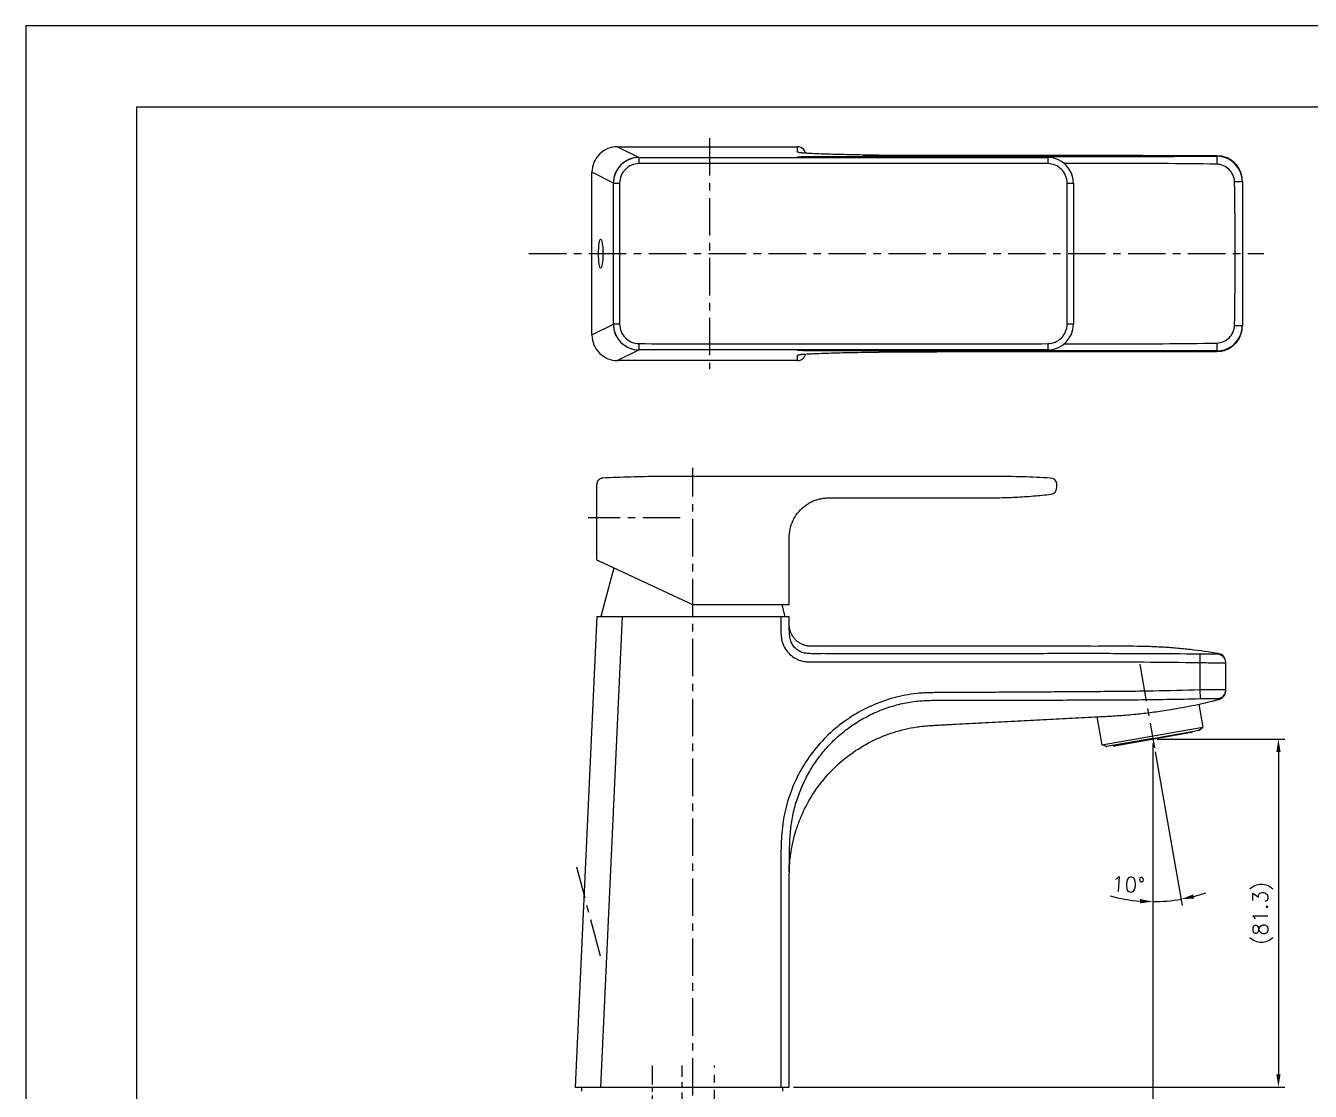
# Model space of a CAD drawing. Extents: x 47470 to 48064, y 16089 to 16509.
# Drawn here: x 47470.4 to 47770.6, y 16260 to 16509.1 of the extents above; entities that cross this region are included whole.
import ezdxf

# ---------------------------------------------------------------- set-up
doc = ezdxf.new("R2010")
doc.units = 0
doc.header["$LTSCALE"] = 7
doc.header["$MEASUREMENT"] = 0
doc.linetypes.add('CENTER', pattern=[2, 1.25, -0.25, 0.25, -0.25])
doc.layers.get('0').update_dxf_attribs({"color": 2, "linetype": 'CONTINUOUS'})
doc.layers.get('DEFPOINTS').update_dxf_attribs({"linetype": 'CONTINUOUS'})
for name, color, linetype in [('08_ALL_FEATURES', 7, 'CONTINUOUS'), ('CENTER', 1, 'CENTER'), ('CL', 1, 'CENTER'), ('D', 2, 'CONTINUOUS'), ('DWG', 7, 'CONTINUOUS'), ('TXT', 4, 'CONTINUOUS')]:
    doc.layers.add(name, color=color, linetype=linetype)
doc.styles.add('GHS', font='romans', dxfattribs={"bigfont": 'ghs'})
doc.dimstyles.new('DIM_WS01', dxfattribs={"dimtxt": 3.5, "dimasz": 3, "dimexe": 1, "dimexo": 1, "dimgap": 1, "dimtad": 1, "dimdec": 4, "dimzin": 9, "dimdsep": 46, "dimtxsty": 'GHS', "dimcen": -2, "dimclrd": 256, "dimclre": 256, "dimclrt": 256, "dimadec": 4, "dimazin": 2, "dimtfac": 1, "dimtdec": 4, "dimtix": 1, "dimtmove": 0, "dimatfit": 1, "dimfxl": 1, "dimtolj": 1, "dimtzin": 0, "dimlwd": -1, "dimlwe": -1, "dimarcsym": 0})

# ---------------------------------------------------------------- blocks, each defined once
blk = doc.blocks.new('*D1')
at = {"layer": 'D', "transparency": 16777216}
for p, q in [((47733.83, 16341.32), (47733.83, 16220.3)), ((47623.85, 16233.05), (47623.85, 16220.3)), ((47730.83, 16221.8), (47626.85, 16221.8))]:
    blk.add_line(p, q, dxfattribs=at)
for points in [[(47626.85, 16222.3), (47626.85, 16221.3), (47623.85, 16221.8)], [(47730.83, 16222.3), (47730.83, 16221.3), (47733.83, 16221.8)]]:
    blk.add_solid(points, dxfattribs=at)
at = {"layer": 'DEFPOINTS', "color": 0, "transparency": 16777216}
for p in [(47733.83, 16342.32), (47623.85, 16234.05), (47623.85, 16221.8)]:
    blk.add_point(p, dxfattribs=at)
at = {"layer": 'D', "transparency": 16777216, "insert": (47678.84, 16225.47), "char_height": 3.5, "attachment_point": 5, "style": 'GHS'}
blk.add_mtext('\\A1;(110)', dxfattribs=at)
blk = doc.blocks.new('*D0')
at = {"layer": 'D', "transparency": 16777216}
for p, q in [((47734.83, 16342.32), (47764.67, 16342.32)), ((47763.17, 16339.32), (47763.17, 16264.05)), ((47649.85, 16261.05), (47764.67, 16261.05))]:
    blk.add_line(p, q, dxfattribs=at)
for points in [[(47762.67, 16339.32), (47763.67, 16339.32), (47763.17, 16342.32)], [(47762.67, 16264.05), (47763.67, 16264.05), (47763.17, 16261.05)]]:
    blk.add_solid(points, dxfattribs=at)
at = {"layer": 'DEFPOINTS', "color": 0, "transparency": 16777216}
for p in [(47733.83, 16342.32), (47648.85, 16261.05), (47763.17, 16261.05)]:
    blk.add_point(p, dxfattribs=at)
at = {"layer": 'D', "transparency": 16777216, "insert": (47759.5, 16301.68), "char_height": 3.5, "attachment_point": 5, "rotation": 90, "style": 'GHS'}
blk.add_mtext('\\A1;(81.3)', dxfattribs=at)

msp = doc.modelspace()

# ---------------------------------------------------------------- linework, layer by layer
at = {"color": 7, "linetype": 'Continuous'}
for p, q in [((47603.8474, 16384.24298), (47603.8474, 16401.8542)), ((47711.3474, 16401.08067), (47711.3474, 16401.86575)), ((47648.8474, 16373.74964), (47648.8474, 16389.66402)), ((47603.8474, 16384.24298), (47604.2428, 16384.0586)), ((47603.84743, 16371.04964), (47598.84743, 16261.04964)), ((47603.84743, 16371.04964), (47648.84743, 16371.04964)), ((47750.84743, 16353.59399), (47750.84743, 16360.37119)), ((47648.84731, 16308.98996), (47648.84981, 16310.06753)), ((47623.8474, 16261.04964), (47648.84743, 16261.04964))]:
    msp.add_line(p, q, dxfattribs=at)
at = {"color": 2, "linetype": 'Continuous'}
msp.add_line((47648.78214, 16261.04964), (47648.84743, 16261.11493), dxfattribs=at)
at = {"linetype": 'Continuous'}
msp.add_lwpolyline([(47470.40741, 16089.09586), (48064.40741, 16089.09586), (48064.40741, 16509.09586), (47470.40741, 16509.09586)], close=True, dxfattribs=at)
at = {"color": 7, "linetype": 'Continuous'}
for centre, radius, start, end in [((47605.36085, 16401.83552), 1.5226, 118.1934901, 132.6934557), ((47605.34152, 16401.87056), 1.48259, 104.470594, 118.1749499), ((47605.34952, 16401.84234), 1.51191, 103.8143726, 104.496798), ((47605.34809, 16401.85173), 1.50245, 92.8595113, 103.8469924), ((47709.84724, 16401.8657), 1.50004, 5.9297934, 86.7242793), ((47605.34604, 16401.85351), 1.49863, 173.9998868, 179.9736604), ((47605.36294, 16401.85188), 1.51561, 169.1579767, 174.0055695), ((47605.35337, 16401.85383), 1.50586, 165.0529358, 169.1608161), ((47605.32853, 16401.86054), 1.48012, 160.2936126, 165.0558653), ((47605.34701, 16401.85179), 1.50047, 151.5169528, 160.2169771), ((47605.3773, 16401.83587), 1.53469, 148.2020428, 151.5339599), ((47605.32271, 16401.87693), 1.46645, 132.7304944, 135.4771374), ((47709.8479, 16401.08044), 1.49949, 276.5394257, 0.0090102), ((47709.85692, 16401.86549), 1.49048, 0.0099589, 5.9762166), ((47748.84785, 16360.37136), 1.99957, 359.9952135, 80.3654863), ((47748.84846, 16353.59363), 1.99895, 284.3364076, 0.0105428), ((47716.62005, 16479.85986), 132.31405, 282.4082757, 284.3179895)]:
    msp.add_arc(centre, radius, start, end, dxfattribs=at)
for points, knots in [([(47709.93292, 16403.36337), (47707.75579, 16403.48766), (47704.48754, 16403.63429), (47700.12717, 16403.72792), (47696.85632, 16403.75724), (47693.58529, 16403.76356), (47689.22381, 16403.76313), (47683.77197, 16403.75491), (47677.22975, 16403.75335), (47670.68754, 16403.75147), (47664.14533, 16403.7498), (47657.60314, 16403.74963), (47651.06098, 16403.74954), (47644.51884, 16403.75199), (47637.97671, 16403.75323), (47632.52493, 16403.75249), (47628.16352, 16403.76235), (47623.8021, 16403.77082), (47618.35032, 16403.75563), (47611.80909, 16403.63591), (47607.45105, 16403.46031), (47605.27316, 16403.35241)], [0, 0, 0, 0, 0.06249944, 0.0937474, 0.124995905, 0.156246267, 0.18749697, 0.249998183, 0.312499405, 0.375000574, 0.437501762, 0.500002834, 0.56250339, 0.625003815, 0.687504301, 0.750004717, 0.781254891, 0.81250505, 0.875005729, 0.937503909, 1, 1, 1, 1]), ([(47648.83956, 16389.36852), (47648.85107, 16390.06271), (47648.96805, 16391.45582), (47649.64169, 16393.44454), (47650.73168, 16395.23288), (47651.95427, 16396.4826), (47653.07801, 16397.29823), (47653.98634, 16397.81115), (47654.94526, 16398.22094), (47655.94349, 16398.52226), (47656.97149, 16398.69409), (47658.01034, 16398.75932), (47659.05092, 16398.75991), (47660.0914, 16398.74487), (47661.13219, 16398.74862), (47662.173, 16398.75088), (47663.21382, 16398.74954), (47664.60156, 16398.74941), (47666.33625, 16398.74978), (47668.41787, 16398.7496), (47670.4995, 16398.74965), (47673.27499, 16398.74964), (47676.74436, 16398.74964), (47680.90761, 16398.74966), (47685.07085, 16398.74957), (47688.54023, 16398.74987), (47691.31572, 16398.74929), (47693.39729, 16398.75068), (47695.47829, 16398.74646), (47697.55915, 16398.76288), (47699.63951, 16398.81701), (47702.41317, 16398.93204), (47705.87633, 16399.16047), (47708.63965, 16399.43219), (47710.01841, 16399.59028)], [0, 0, 0, 0, 0.031275037, 0.062483412, 0.093688798, 0.124881895, 0.140501228, 0.156129591, 0.171766787, 0.187387923, 0.202983609, 0.218602781, 0.234224015, 0.249849184, 0.265477533, 0.281106378, 0.296734453, 0.312362606, 0.343619136, 0.374875595, 0.406132066, 0.437388536, 0.499901476, 0.562414417, 0.624927356, 0.687440267, 0.718696877, 0.749952996, 0.781207652, 0.812438365, 0.843687297, 0.87494705, 0.937484697, 1, 1, 1, 1]), ([(47749.18039, 16362.34345), (47746.99516, 16362.7129), (47743.70042, 16363.17762), (47739.28769, 16363.61852), (47735.96899, 16363.85882), (47732.64551, 16364.00637), (47729.3201, 16364.06028), (47725.99449, 16364.05932), (47722.66813, 16364.04504), (47719.3417, 16364.04468), (47714.91018, 16364.04991), (47709.36182, 16364.05135), (47702.71247, 16364.04876), (47696.10961, 16364.04988), (47689.56507, 16364.04958), (47683.06234, 16364.04966), (47677.64328, 16364.04964), (47673.30803, 16364.04964), (47670.0566, 16364.04964), (47667.34707, 16364.04964), (47665.17944, 16364.04964), (47663.55373, 16364.04964), (47661.92801, 16364.04964), (47660.30229, 16364.04964), (47658.94753, 16364.04963), (47657.86372, 16364.04962), (47657.05085, 16364.0498), (47656.238, 16364.0493), (47655.42515, 16364.04967), (47654.74775, 16364.0514), (47654.20601, 16364.04764), (47653.80015, 16364.05161), (47653.395, 16364.07641), (47652.85894, 16364.15606), (47652.20413, 16364.3408), (47651.46225, 16364.68023), (47650.78344, 16365.13286), (47650.18531, 16365.68722), (47649.68228, 16366.32901), (47649.28678, 16367.04238), (47649.0094, 16367.80957), (47648.8815, 16368.47769), (47648.84497, 16369.01824), (47648.84135, 16369.42425), (47648.84755, 16369.83037), (47648.85019, 16370.37226), (47648.84743, 16370.77869), (47648.84743, 16371.04964)], [0, 0, 0, 0, 0.063187402, 0.094804703, 0.126428183, 0.158042002, 0.189640707, 0.221242867, 0.252858037, 0.284479651, 0.316082975, 0.379205545, 0.442669575, 0.505663116, 0.567460418, 0.629261742, 0.691063064, 0.721963725, 0.752864386, 0.783765047, 0.799215378, 0.814665708, 0.830116038, 0.845566369, 0.861016707, 0.868741858, 0.876467003, 0.884192314, 0.891917177, 0.899642297, 0.903505516, 0.907363164, 0.911213004, 0.915068061, 0.92279647, 0.930520171, 0.938238478, 0.945957947, 0.953674232, 0.96139053, 0.969114826, 0.976839493, 0.980694118, 0.984550397, 0.988412161, 0.992274886, 1, 1, 1, 1]), ([(47720.21072, 16347.54472), (47720.21805, 16347.54509), (47721.50445, 16347.61088), (47724.06902, 16347.74597), (47727.90193, 16348.00929), (47731.72712, 16348.38401), (47735.54084, 16348.88071), (47739.99031, 16349.59465), (47743.15485, 16350.2191), (47745.05123, 16350.63647)], [0.7749023739, 0.7749023739, 0.7749023739, 0.7749023739, 0.7750863295, 0.8072023225, 0.8393006008, 0.8714184015, 0.9035663449, 0.9357247942, 0.9844106538, 0.9844106538, 0.9844106538, 0.9844106538]), ([(47648.84743, 16309.18107), (47648.84863, 16310.17789), (47648.85263, 16311.67791), (47648.97015, 16313.68154), (47649.13689, 16315.18453), (47649.36702, 16316.66212), (47649.74005, 16318.5501), (47650.33993, 16320.83544), (47651.26975, 16323.49239), (47652.79042, 16326.92388), (47655.2016, 16330.9674), (47658.8328, 16335.29054), (47663.10896, 16338.97696), (47667.12228, 16341.44054), (47670.5349, 16343.00531), (47673.18211, 16343.97016), (47675.8961, 16344.71857), (47678.20112, 16345.15924), (47680.06205, 16345.39923), (47681.46398, 16345.52203), (47682.86684, 16345.59415), (47684.27281, 16345.66316), (47685.69396, 16345.74087), (47687.64162, 16345.84403), (47691.14985, 16346.02866), (47696.1832, 16346.28932), (47702.21499, 16346.60359), (47708.21384, 16346.92025), (47713.20597, 16347.18652), (47717.20772, 16347.39426), (47719.20998, 16347.49387), (47720.21072, 16347.54472)], [0, 0, 0, 0, 0.032233162, 0.048484355, 0.064875511, 0.081111957, 0.096826128, 0.127090629, 0.157425488, 0.187751101, 0.248350109, 0.308947175, 0.369542357, 0.43014211, 0.460509556, 0.490832891, 0.521147433, 0.551450987, 0.566628647, 0.581807156, 0.59694368, 0.612048464, 0.627326224, 0.642966359, 0.67511636, 0.740925421, 0.805943362, 0.870425085, 0.935174609, 0.967598375, 1, 1, 1, 1]), ([(47648.84743, 16261.04964), (47648.84743, 16269.03962), (47648.84809, 16281.0246), (47648.84654, 16295.00688), (47648.84889, 16302.99701), (47648.84516, 16306.99214), (47648.84721, 16308.98996)], [0, 0, 0, 0, 0.499995041, 0.749993906, 0.874980396, 1, 1, 1, 1])]:
    msp.add_open_spline(points, degree=3, knots=knots, dxfattribs=at)
msp.add_open_spline([(47604.27718, 16402.90519), (47604.19979, 16402.82649), (47604.13111, 16402.73835), (47604.07295, 16402.64454)], degree=3, dxfattribs=at)
at = {"layer": '08_ALL_FEATURES', "color": 7, "linetype": 'Continuous'}
for p, q in [((47748.74467, 16478.71127), (47738.90488, 16478.7171)), ((47748.74467, 16478.71128), (47748.74318, 16478.71076)), ((47748.74319, 16478.71076), (47748.74326, 16478.56576)), ((47754.74322, 16472.71003), (47754.64749, 16473.77684)), ((47754.74322, 16472.71003), (47754.74322, 16438.93046)), ((47683.36144, 16432.91131), (47748.74467, 16432.92922)), ((47748.74318, 16432.92973), (47748.74467, 16432.92921)), ((47748.74326, 16433.07473), (47748.74319, 16432.92973)), ((47626.34743, 16373.75104), (47604.2428, 16384.0586)), ((47648.8474, 16373.74964), (47626.34743, 16373.74964)), ((47604.84742, 16261.04964), (47609.84742, 16371.04964)), ((47749.18085, 16362.343), (47748.99794, 16362.19565)), ((47744.8474, 16353.8669), (47744.84747, 16360.24685)), ((47744.91358, 16351.83535), (47744.84739, 16353.8669)), ((47749.07088, 16351.84496), (47749.34214, 16351.65661))]:
    msp.add_line(p, q, dxfattribs=at)
for points in [[(47754.64749, 16473.77684), (47754.22477, 16475.1501), (47753.48031, 16476.39238), (47752.45686, 16477.42295), (47751.21822, 16478.17643), (47749.84477, 16478.60877), (47748.74469, 16478.71128)], [(47748.74469, 16432.92921), (47749.84477, 16433.03172), (47751.21822, 16433.46406), (47752.45686, 16434.21754), (47753.48031, 16435.24811), (47754.22477, 16436.49038)], [(47754.22477, 16436.49038), (47754.64749, 16437.86365), (47754.74322, 16438.92715)], [(47749.18073, 16362.34339), (47749.16053, 16362.32852), (47748.99794, 16362.19567)], [(47749.07089, 16351.84489), (47749.3122, 16351.67361), (47749.34191, 16351.65577)]]:
    msp.add_lwpolyline(points, dxfattribs=at)
for centre, radius, start, end in [((47650.74355, 16476.32851), 1.99175, 83.6201587, 90.0093549), ((47748.74337, 16472.56598), 5.9999, 20.3606135, 90.0009882), ((47748.74582, 16472.71051), 5.99739, 359.9954129, 89.9782899), ((46982.55908, 16455.82022), 770.51754, 358.75160796, 1.24839528), ((47748.72613, 16472.56314), 6.01708, 0.0202986, 20.3289427), ((47748.74091, 16438.9326), 6.0029, 270.0217126, 340.927789), ((47748.74337, 16439.07451), 5.9999, 269.9990039, 339.6393939), ((47748.73654, 16439.07549), 6.00668, 339.6532786, 359.9973387), ((47748.72971, 16438.93269), 6.01351, 340.9618412, 359.9471317), ((47748.85278, 16360.20083), 1.99466, 1.3475286, 85.6842861), ((47748.84764, 16353.83212), 1.99969, 276.4099183, 358.7924481)]:
    msp.add_arc(centre, radius, start, end, dxfattribs=at)
for points, knots in [([(47748.74328, 16478.56576), (47748.74535, 16478.56255), (47748.74594, 16478.54913), (47748.74946, 16478.52294), (47748.75153, 16478.47953), (47748.75461, 16478.41973), (47748.7574, 16478.34254), (47748.7617, 16478.20695), (47748.76669, 16478.00066), (47748.77201, 16477.71733), (47748.77675, 16477.39837), (47748.78066, 16477.06225), (47748.78271, 16476.8346), (47748.78359, 16476.721)], [0, 0, 0, 0, 0.006208906, 0.020663045, 0.043870935, 0.076296358, 0.118232971, 0.169320777, 0.296853458, 0.45361078, 0.629954548, 0.815345907, 1, 1, 1, 1]), ([(47752.89374, 16472.6074), (47752.88253, 16473.13395), (47752.64327, 16474.19992), (47751.72104, 16475.54487), (47750.37578, 16476.46797), (47749.31033, 16476.70675), (47748.78361, 16476.721)], [0, 0, 0, 0, 0.248216887, 0.499949966, 0.75166685, 1, 1, 1, 1]), ([(47754.65492, 16472.57768), (47754.56742, 16472.58369), (47754.33869, 16472.59133), (47753.75167, 16472.60387), (47753.25214, 16472.6068), (47752.89373, 16472.60738)], [0, 0, 0, 0, 0.149365496, 0.389626443, 1, 1, 1, 1]), ([(47754.74322, 16472.56528), (47754.74325, 16472.56729), (47754.73294, 16472.56929), (47754.71935, 16472.57223), (47754.6899, 16472.57502), (47754.6681, 16472.57678), (47754.65492, 16472.57768)], [0, 0, 0, 0, 0.067149433, 0.249721963, 0.558385944, 1, 1, 1, 1]), ([(47748.78361, 16434.91948), (47749.31033, 16434.93374), (47750.37578, 16435.17252), (47751.72104, 16436.09562), (47752.64327, 16437.44056), (47752.88253, 16438.50654), (47752.89374, 16439.03309)], [0, 0, 0, 0, 0.248333131, 0.500050023, 0.751783118, 1, 1, 1, 1]), ([(47752.89373, 16439.03311), (47753.11459, 16439.03347), (47753.44152, 16439.03506), (47753.8638, 16439.04004), (47754.14438, 16439.04464), (47754.37805, 16439.0509), (47754.55467, 16439.05601), (47754.66778, 16439.06462), (47754.72328, 16439.06721), (47754.7393, 16439.07258)], [0, 0, 0, 0, 0.358814313, 0.531116363, 0.68613708, 0.814602351, 0.911143798, 0.972547949, 1, 1, 1, 1]), ([(47748.74326, 16433.07473), (47744.33681, 16433.07676), (47737.72695, 16433.07785), (47728.91366, 16433.07832), (47722.3034, 16433.07842), (47715.69314, 16433.07835), (47709.08289, 16433.07822), (47702.47264, 16433.07816), (47695.86239, 16433.07822), (47689.25214, 16433.07827), (47683.74358, 16433.07827), (47679.33675, 16433.07826), (47676.03163, 16433.07824), (47672.72651, 16433.07823), (47669.42139, 16433.07822), (47666.11625, 16433.07822), (47663.36194, 16433.07823), (47661.15852, 16433.07826), (47659.50609, 16433.07825), (47657.8556, 16433.0779), (47656.23062, 16433.07944), (47654.68838, 16433.08981), (47653.49175, 16433.10576), (47652.64232, 16433.12312), (47652.11167, 16433.13708), (47651.6679, 16433.15234), (47651.32129, 16433.16817), (47651.07352, 16433.1852), (47650.91374, 16433.20243), (47650.82012, 16433.22128), (47650.76972, 16433.23911), (47650.74518, 16433.2607), (47650.74036, 16433.28903), (47650.74436, 16433.30777), (47650.74322, 16433.32024)], [0, 0, 0, 0, 0.134794379, 0.202197537, 0.269600714, 0.337003865, 0.404406963, 0.471809984, 0.539212985, 0.606616161, 0.674019431, 0.707720997, 0.741422461, 0.77512385, 0.808825301, 0.842526961, 0.876228977, 0.893080161, 0.909930131, 0.92677732, 0.943569287, 0.959638498, 0.973955559, 0.980177258, 0.985628104, 0.990193902, 0.993760076, 0.996241667, 0.99779016, 0.998673774, 0.999155389, 0.999420672, 0.999616754, 1, 1, 1, 1]), ([(47713.13151, 16434.75067), (47714.5171, 16434.74944), (47717.99967, 16434.74645), (47723.58026, 16434.74429), (47729.87489, 16434.7509), (47738.27656, 16434.7761), (47744.5804, 16434.83209), (47748.7836, 16434.91943)], [0.628385699, 0.628385699, 0.628385699, 0.628385699, 0.6717120862, 0.7372832203, 0.8028869001, 0.8685404206, 1, 1, 1, 1]), ([(47748.78359, 16434.91948), (47748.78271, 16434.80589), (47748.78066, 16434.57824), (47748.77675, 16434.24211), (47748.77201, 16433.92316), (47748.76669, 16433.63983), (47748.7617, 16433.43354), (47748.7574, 16433.29795), (47748.75461, 16433.22076), (47748.75153, 16433.16096), (47748.74946, 16433.11755), (47748.74594, 16433.09136), (47748.74535, 16433.07793), (47748.74328, 16433.07473)], [0, 0, 0, 0, 0.184654118, 0.370045487, 0.546389253, 0.703146564, 0.830679235, 0.881767037, 0.923703646, 0.956129066, 0.979336956, 0.993791095, 1, 1, 1, 1]), ([(47683.59129, 16432.91224), (47686.30535, 16432.91692), (47691.73427, 16432.91465), (47702.59313, 16432.9174), (47716.16775, 16432.91871), (47732.45614, 16432.92071), (47743.31457, 16432.92565), (47748.74319, 16432.92973)], [0, 0, 0, 0, 0.124972328, 0.249980955, 0.500010032, 0.750032595, 1, 1, 1, 1]), ([(47646.84743, 16371.04964), (47646.84857, 16370.49857), (47646.84385, 16369.39783), (47646.85108, 16368.02123), (47646.90571, 16366.92067), (47646.98552, 16366.09674), (47647.13132, 16365.28226), (47647.45175, 16364.22864), (47648.13092, 16363.01403), (47649.28674, 16361.81554), (47650.70628, 16360.94454), (47652.0356, 16360.53638), (47653.13169, 16360.42433), (47654.23302, 16360.38716), (47655.61034, 16360.40254), (47657.26272, 16360.40235), (47658.9153, 16360.40133), (47660.56789, 16360.40087), (47662.77132, 16360.40046), (47665.5256, 16360.40047), (47668.83072, 16360.40095), (47672.13584, 16360.40163), (47675.44096, 16360.40221), (47678.74608, 16360.40255), (47682.05121, 16360.4026), (47686.45806, 16360.40223), (47691.9666, 16360.40047), (47698.57685, 16360.39786), (47705.1871, 16360.40068), (47711.79735, 16360.40621), (47718.40761, 16360.40928), (47725.01789, 16360.40479), (47733.83134, 16360.3845), (47740.44168, 16360.33615), (47744.84747, 16360.24685)], [0, 0, 0, 0, 0.015634518, 0.03123183, 0.039046517, 0.046890012, 0.054703511, 0.062481252, 0.078050807, 0.093655129, 0.109232492, 0.124816386, 0.132626596, 0.140445846, 0.156070909, 0.17169857, 0.187327335, 0.202955986, 0.218584537, 0.249841408, 0.281098086, 0.312354707, 0.343611396, 0.37486818, 0.406125021, 0.437381877, 0.499895488, 0.562408937, 0.624922405, 0.687435958, 0.749949547, 0.812463174, 0.874976976, 1, 1, 1, 1]), ([(47744.88781, 16362.19444), (47740.5526, 16362.2759), (47734.05096, 16362.31583), (47725.38587, 16362.33121), (47718.89392, 16362.33538), (47712.40508, 16362.33358), (47705.91751, 16362.32965), (47699.42969, 16362.32697), (47692.94116, 16362.3283), (47686.45229, 16362.33011), (47681.04504, 16362.33058), (47676.71942, 16362.33043), (47673.47522, 16362.33002), (47670.23097, 16362.32928), (47666.98671, 16362.3286), (47664.28319, 16362.3284), (47662.12043, 16362.32867), (47660.49845, 16362.32913), (47658.87653, 16362.32991), (47657.25356, 16362.33102), (47655.63975, 16362.33257), (47654.32884, 16362.31099), (47653.34974, 16362.34313), (47652.71528, 16362.40634), (47652.14149, 16362.51864), (47651.60886, 16362.70712), (47651.10707, 16362.97294), (47650.48558, 16363.40546), (47649.81296, 16364.05837), (47649.23592, 16365.03928), (47649.00821, 16365.98768), (47648.91516, 16366.82353), (47648.85801, 16367.79586), (47648.84813, 16368.55269), (47648.84631, 16369.07172)], [0, 0, 0, 0, 0.129111726, 0.193590989, 0.258021479, 0.322421228, 0.386808339, 0.451200851, 0.515608023, 0.58001656, 0.644418829, 0.676619063, 0.708819645, 0.741021061, 0.773222682, 0.805423529, 0.821523358, 0.837622629, 0.85372122, 0.869819085, 0.88594937, 0.901775938, 0.908852444, 0.915106817, 0.920744518, 0.926219116, 0.931865496, 0.937599133, 0.948733345, 0.959493661, 0.971011975, 0.977467855, 0.984544609, 1, 1, 1, 1]), ([(47744.84749, 16360.24685), (47744.85085, 16360.47739), (47744.85784, 16360.92051), (47744.86731, 16361.4474), (47744.8753, 16361.80689), (47744.87969, 16361.99428), (47744.88408, 16362.11654), (47744.88591, 16362.17577), (47744.8878, 16362.19445)], [0, 0, 0, 0, 0.355067007, 0.682477133, 0.811531421, 0.908831285, 0.97108716, 1, 1, 1, 1]), ([(47748.99795, 16362.19564), (47748.99555, 16362.19344), (47748.98547, 16362.19139), (47748.96691, 16362.18855), (47748.93804, 16362.18657), (47748.88103, 16362.18391), (47748.78614, 16362.18219), (47748.64504, 16362.18107), (47748.46841, 16362.18062), (47748.25816, 16362.18052), (47748.01641, 16362.18057), (47747.63805, 16362.18047), (47747.10623, 16362.17948), (47746.41222, 16362.17912), (47745.66361, 16362.18148), (47745.14931, 16362.18853), (47744.88782, 16362.19445)], [0, 0, 0, 0, 0.002380047, 0.00703815, 0.014021743, 0.02332084, 0.048775925, 0.08320035, 0.12632062, 0.177645033, 0.236627427, 0.302721461, 0.453735481, 0.624697761, 0.809142429, 1, 1, 1, 1]), ([(47744.84747, 16360.24685), (47746.09406, 16360.22536), (47747.78734, 16360.22485), (47749.73698, 16360.21185), (47750.43981, 16360.20111), (47750.69631, 16360.19907)], [0, 0, 0, 0, 0.639478321, 0.868434188, 1, 1, 1, 1]), ([(47744.8474, 16353.8669), (47741.20774, 16353.74654), (47735.74669, 16353.61042), (47728.46411, 16353.50295), (47723.00179, 16353.4565), (47717.53944, 16353.41941), (47712.07706, 16353.38358), (47706.61461, 16353.35002), (47701.15216, 16353.31776), (47695.68985, 16353.28634), (47691.13798, 16353.26051), (47687.49638, 16353.24198), (47685.22021, 16353.23044), (47683.39923, 16353.22406), (47682.03365, 16353.2115), (47680.66866, 16353.16694), (47678.85238, 16353.04292), (47676.59193, 16352.76581), (47673.02286, 16352.03467), (47668.69562, 16350.57023), (47663.82373, 16348.06808), (47659.39591, 16344.84161), (47655.5113, 16340.97958), (47652.268, 16336.56433), (47649.73905, 16331.70669), (47648.26684, 16327.3838), (47647.49823, 16323.82429), (47647.1292, 16321.11646), (47646.95857, 16318.39014), (47646.89469, 16315.6603), (47646.85811, 16312.93006), (47646.84471, 16310.1995), (47646.84578, 16307.46895), (47646.84958, 16303.82823), (47646.84725, 16299.27731), (47646.84713, 16293.81621), (47646.8475, 16288.35512), (47646.84792, 16281.07367), (47646.84775, 16271.97185), (47646.84749, 16264.69038), (47646.84742, 16261.04964)], [0, 0, 0, 0, 0.062522234, 0.093783597, 0.125045191, 0.156306162, 0.187567026, 0.218828981, 0.250090994, 0.281351652, 0.312611194, 0.32824182, 0.343873816, 0.35169044, 0.35950589, 0.367319532, 0.375133786, 0.390756626, 0.406377253, 0.437619857, 0.46884193, 0.500066441, 0.531301278, 0.562521712, 0.59374631, 0.624972826, 0.640594333, 0.656215583, 0.671842323, 0.687467336, 0.703093993, 0.718720806, 0.734347367, 0.74997396, 0.781227234, 0.812480498, 0.843733747, 0.874986948, 0.937493305, 1, 1, 1, 1]), ([(47750.84743, 16353.83152), (47750.8475, 16353.83499), (47750.83574, 16353.84237), (47750.81466, 16353.84667), (47750.77756, 16353.85272), (47750.70154, 16353.85942), (47750.57057, 16353.86603), (47750.37297, 16353.87145), (47750.12187, 16353.87583), (47749.82008, 16353.87926), (47749.47051, 16353.88208), (47749.07642, 16353.88457), (47748.64151, 16353.88705), (47747.99259, 16353.88988), (47747.11391, 16353.89121), (47746.00278, 16353.88663), (47745.23745, 16353.87558), (47744.8474, 16353.8669)], [0, 0, 0, 0, 0.001737344, 0.005519613, 0.011613079, 0.020046332, 0.043892687, 0.076916122, 0.118876879, 0.169309808, 0.227693052, 0.293503735, 0.366173395, 0.444952873, 0.617664923, 0.805103934, 1, 1, 1, 1]), ([(47648.85105, 16311.30781), (47648.85719, 16312.59372), (47648.87786, 16314.52183), (47648.92508, 16317.08215), (47648.99289, 16318.97426), (47649.12312, 16320.83453), (47649.34359, 16322.66637), (47649.66083, 16324.4779), (47650.21252, 16326.86683), (47651.1489, 16329.79293), (47652.64252, 16333.16281), (47654.48361, 16336.35841), (47656.6696, 16339.33286), (47659.17632, 16342.04851), (47661.96483, 16344.47649), (47665.0013, 16346.58486), (47668.25781, 16348.34497), (47671.69001, 16349.73752), (47674.65891, 16350.57678), (47677.07151, 16351.02983), (47678.89877, 16351.2633), (47680.75913, 16351.39891), (47682.65454, 16351.43945), (47684.57539, 16351.43954), (47686.51001, 16351.44407), (47688.45052, 16351.44714), (47691.04462, 16351.45157), (47694.2905, 16351.45692), (47698.1851, 16351.46417), (47702.07688, 16351.4726), (47707.26197, 16351.48526), (47713.74507, 16351.5037), (47721.52839, 16351.52925), (47729.31898, 16351.56381), (47737.1149, 16351.64848), (47742.31397, 16351.75963), (47744.91358, 16351.83536)], [0, 0, 0, 0, 0.031718106, 0.047559451, 0.063161659, 0.07841358, 0.093541944, 0.108649848, 0.1237534, 0.153992405, 0.184264277, 0.214508048, 0.244781549, 0.275121611, 0.305480672, 0.335800957, 0.366116494, 0.396596621, 0.426986174, 0.442032875, 0.457113291, 0.472398569, 0.488018436, 0.50386351, 0.519778302, 0.53573665, 0.551727563, 0.583763113, 0.61579812, 0.647790298, 0.679756205, 0.743691479, 0.807699977, 0.871737179, 0.935852103, 1, 1, 1, 1]), ([(47744.91358, 16351.83535), (47745.17538, 16351.84305), (47745.69102, 16351.8528), (47746.44262, 16351.85757), (47747.14136, 16351.85863), (47747.67805, 16351.85872), (47748.06092, 16351.85994), (47748.3064, 16351.86099), (47748.52059, 16351.86187), (47748.70123, 16351.86213), (47748.84666, 16351.86168), (47748.95498, 16351.85934), (47749.02255, 16351.85619), (47749.05659, 16351.85067), (47749.06779, 16351.84754), (47749.07089, 16351.84496)], [0, 0, 0, 0, 0.188923803, 0.371994226, 0.54215915, 0.692941366, 0.75912605, 0.81833377, 0.870015678, 0.913623084, 0.948659971, 0.974842085, 0.991960506, 0.997089938, 1, 1, 1, 1])]:
    msp.add_open_spline(points, degree=3, knots=knots, dxfattribs=at)
at = {"layer": 'CENTER'}
for p, q in [((47630.24322, 16482.82024), (47630.24322, 16428.82024)), ((47588.00959, 16455.82024), (47759.74322, 16455.82024)), ((47626.34743, 16259.04964), (47626.34743, 16405.76557)), ((47730.73407, 16359.84845), (47734.17231, 16340.34925)), ((47604.74367, 16291.66481), (47599.18066, 16312.42624))]:
    msp.add_line(p, q, dxfattribs=at)
at = {"layer": 'CENTER', "ltscale": 0.5}
msp.add_line((47616.84743, 16266.04964), (47616.84743, 16207.54963), dxfattribs=at)
at = {"layer": 'CENTER', "ltscale": 0.7}
msp.add_line((47623.8474, 16234.04968), (47623.8474, 16266.04964), dxfattribs=at)
at = {"layer": 'CL'}
for p, q in [((47623.3474, 16394.04964), (47601.8474, 16394.04964)), ((47631.34743, 16111.62268), (47631.34743, 16266.04964))]:
    msp.add_line(p, q, dxfattribs=at)
at = {"layer": 'D'}
for p, q in [((47721.87233, 16341.00063), (47745.50772, 16345.16819)), ((47734.34596, 16339.36445), (47740.675, 16303.47065))]:
    msp.add_line(p, q, dxfattribs=at)
for start, end in [(254.7231884, 265.4692119), (270, 280), (284.5307881, 289.0615761)]:
    msp.add_arc((47733.82501, 16342.31887), 37.94751, start, end, dxfattribs=at)
for p in [(47744.62317, 16344.42596), (47722.9574, 16340.6057)]:
    msp.add_point(p, dxfattribs=at)
for points in [[(47730.84712, 16304.98955), (47730.80759, 16303.99033), (47733.82501, 16304.37136)], [(47743.45227, 16305.0966), (47743.23983, 16306.07377), (47740.41453, 16304.94787)]]:
    msp.add_solid(points, dxfattribs=at)
at = {"layer": 'DEFPOINTS', "color": 0, "linetype": 'ByBlock'}
for p in [(47743.6876, 16344.26099), (47721.87233, 16341.00063), (47721.87233, 16341.00063), (47722.9574, 16340.6057), (47722.9574, 16340.6057), (47722.9574, 16340.6057), (47722.9574, 16340.6057), (47722.9574, 16340.6057), (47723.89296, 16340.77067)]:
    msp.add_point(p, dxfattribs=at)
at = {"layer": 'DWG', "color": 0, "linetype": 'Continuous'}
for p, q in [((47608.74321, 16480.82024), (47613.74321, 16478.32024)), ((47608.74685, 16480.82024), (47650.74347, 16480.82024)), ((47613.74319, 16478.32024), (47709.2432, 16478.32024)), ((47613.74321, 16478.32024), (47650.74322, 16478.32024)), ((47669.71655, 16478.82088), (47666.00543, 16478.87206)), ((47673.93191, 16478.77678), (47673.71108, 16478.7787)), ((47683.70376, 16478.72806), (47683.07035, 16478.72923)), ((47602.74322, 16436.81349), (47602.74322, 16474.82699)), ((47607.74322, 16472.32489), (47602.74322, 16474.82489)), ((47607.74319, 16439.32024), (47607.74319, 16472.32024)), ((47607.74322, 16439.3156), (47607.74322, 16472.32489)), ((47715.24319, 16472.32024), (47715.24319, 16439.32024)), ((47602.74322, 16436.8156), (47607.74322, 16439.3156)), ((47613.74321, 16433.32024), (47608.74321, 16430.82024)), ((47709.24321, 16433.32024), (47613.74317, 16433.32024)), ((47650.74322, 16433.32024), (47613.74321, 16433.32024)), ((47650.74342, 16430.82024), (47608.74682, 16430.82024)), ((47651.67478, 16432.29247), (47651.53941, 16432.24438)), ((47651.65278, 16432.27316), (47651.67177, 16432.2752)), ((47651.6534, 16432.27316), (47651.6763, 16432.27518)), ((47666.05893, 16432.76852), (47669.75734, 16432.82004)), ((47678.28002, 16432.89393), (47678.44404, 16432.89479)), ((47683.27743, 16432.91167), (47683.59129, 16432.91224))]:
    msp.add_line(p, q, dxfattribs=at)
at = {"layer": 'DWG'}
for p, q in [((47607.87885, 16382.36308), (47604.84743, 16371.04964)), ((47647.12396, 16373.74964), (47647.84743, 16371.04964)), ((47744.56232, 16350.52983), (47745.50772, 16345.16819)), ((47720.71388, 16347.57056), (47721.87233, 16341.00063)), ((47742.836, 16343.90775), (47724.81402, 16340.72999)), ((47733.79028, 16342.51583), (47744.62317, 16344.42596)), ((47744.62317, 16344.42596), (47745.50772, 16345.16819)), ((47722.9574, 16340.6057), (47721.87233, 16341.00063)), ((47733.79028, 16342.51583), (47722.9574, 16340.6057))]:
    msp.add_line(p, q, dxfattribs=at)
at = {"layer": 'DWG', "lineweight": 25}
for p, q in [((47598.84743, 16261.04966), (47623.8474, 16261.04965)), ((47600.3474, 16260.04966), (47600.3474, 16261.04966)), ((47647.3474, 16260.04966), (47647.3474, 16261.04966))]:
    msp.add_line(p, q, dxfattribs=at)
at = {"layer": 'DWG', "color": 0, "linetype": 'Continuous'}
for points in [[(47666.05287, 16478.87206), (47662.84393, 16478.92985), (47660.07475, 16478.99245), (47657.72226, 16479.05858), (47655.7624, 16479.12733), (47654.17123, 16479.19768), (47652.94763, 16479.26759), (47652.09212, 16479.33375), (47651.60386, 16479.38868), (47651.52155, 16479.40184)], [(47738.90488, 16478.7171), (47683.35511, 16478.72919), (47678.38508, 16478.74654), (47673.83144, 16478.77824), (47669.71655, 16478.82088)], [(47651.53941, 16432.24438), (47652.09391, 16432.30691), (47652.95027, 16432.37308), (47654.17464, 16432.44299), (47655.76646, 16432.51333), (47657.72691, 16432.58205), (47660.07994, 16432.64818), (47662.84959, 16432.71075), (47666.05893, 16432.76852)], [(47669.7229, 16432.81968), (47673.83793, 16432.86231), (47678.39158, 16432.89398), (47683.36144, 16432.91131)]]:
    msp.add_lwpolyline(points, dxfattribs=at)
for centre, radius, start, end in [((47608.73973, 16474.82346), 5.99661, 89.9319875, 179.9662363), ((47613.73965, 16472.32334), 5.99661, 89.9311584, 179.965025), ((47613.74319, 16472.32024), 6, 90.0000233, 179.9999666), ((47650.7431, 16478.82033), 1.99992, 13.6831397, 89.9891362), ((47683.43707, 17599.93008), 1121.19357, 269.11237925, 269.50297142), ((47685.80815, 17883.08388), 1404.35732, 269.51546076, 269.88830157), ((47709.24319, 16472.32024), 6, 0.0000226, 89.9999463), ((51021.65327, 16455.82031), 3412.48424, 179.72288828, 180.27711413), ((44750.57773, 16455.82026), 2963.25086, 359.6808536, 0.31914562), ((47613.73965, 16439.31715), 5.99661, 180.0350743, 270.0684904), ((47613.74319, 16439.32024), 6, 180.0000334, 269.9997961), ((47709.24319, 16439.32024), 6, 270.0002027, 359.9999774), ((47608.73974, 16436.81703), 5.99661, 180.0338584, 270.067628), ((47650.7431, 16432.82016), 1.99992, 270.009284, 346.3167239), ((47684.77944, 15179.59312), 1253.31766, 90.29712438, 90.68735076), ((47685.928, 14981.42775), 1451.48633, 90.10462832, 90.29542232)]:
    msp.add_arc(centre, radius, start, end, dxfattribs=at)
at = {"layer": 'DWG'}
for centre, start, end in [((47742.79259, 16344.15395), 280, 358.463041), ((47724.77061, 16340.97619), 201.536959, 280)]:
    msp.add_arc(centre, 0.25, start, end, dxfattribs=at)
at = {"layer": 'DWG', "color": 0, "linetype": 'Continuous'}
msp.add_ellipse((47604.78815, 16455.82024), major_axis=(0, 3.4), ratio=0.150151394, dxfattribs=at)
for points, knots in [([(47613.73642, 16476.85008), (47613.73643, 16476.93998), (47613.73652, 16477.12128), (47613.73689, 16477.39025), (47613.7375, 16477.64745), (47613.73822, 16477.84696), (47613.73894, 16477.98831), (47613.73949, 16478.07661), (47613.74006, 16478.15156), (47613.74066, 16478.21238), (47613.74117, 16478.2541), (47613.74165, 16478.28014), (47613.74188, 16478.29457), (47613.74237, 16478.30524), (47613.74223, 16478.31362), (47613.74322, 16478.31706), (47613.74268, 16478.32024), (47613.74319, 16478.32024)], [0, 0, 0, 0, 0.183455134, 0.369934587, 0.548838536, 0.708270051, 0.777022769, 0.83727373, 0.888444576, 0.929957004, 0.961422185, 0.973490484, 0.98320901, 0.990647706, 0.995876789, 0.998967491, 1, 1, 1, 1]), ([(47651.82997, 16479.34923), (47651.69439, 16479.36237), (47651.46071, 16479.38751), (47651.16542, 16479.42996), (47650.97173, 16479.47393), (47650.83934, 16479.5261), (47650.76143, 16479.61132), (47650.73699, 16479.7147), (47650.74497, 16479.80774), (47650.74405, 16479.89979), (47650.74303, 16479.99183), (47650.74292, 16480.11457), (47650.74358, 16480.26797), (47650.74368, 16480.51343), (47650.74331, 16480.69752), (47650.74321, 16480.82024)], [0, 0, 0, 0, 0.17561426, 0.303044631, 0.384231477, 0.431634362, 0.484449538, 0.525314314, 0.564876291, 0.604433404, 0.643991567, 0.683548098, 0.762661196, 0.841773905, 1, 1, 1, 1]), ([(47650.74322, 16478.32024), (47650.74436, 16478.33272), (47650.74036, 16478.35146), (47650.74518, 16478.37979), (47650.76972, 16478.40138), (47650.82012, 16478.41921), (47650.91374, 16478.43805), (47651.07352, 16478.45529), (47651.32129, 16478.47232), (47651.6679, 16478.48815), (47652.11167, 16478.50341), (47652.64232, 16478.51737), (47653.49175, 16478.53473), (47654.68838, 16478.55068), (47656.23062, 16478.56105), (47657.8556, 16478.56259), (47659.50609, 16478.56224), (47661.15853, 16478.56222), (47663.36194, 16478.56226), (47666.11625, 16478.56227), (47669.42139, 16478.56227), (47672.72651, 16478.56226), (47676.03163, 16478.56224), (47679.33675, 16478.56223), (47683.74358, 16478.56222), (47689.25214, 16478.56222), (47695.86239, 16478.56227), (47702.47264, 16478.56233), (47709.08289, 16478.56227), (47715.69314, 16478.56214), (47722.3034, 16478.56207), (47728.91366, 16478.56217), (47737.72695, 16478.56263), (47744.33681, 16478.56373), (47748.74326, 16478.56576)], [0, 0, 0, 0, 0.000383246, 0.000579328, 0.000844611, 0.001326228, 0.002209843, 0.003758336, 0.006239929, 0.009806103, 0.014371901, 0.019822748, 0.026044447, 0.040361509, 0.05643072, 0.073222688, 0.090069877, 0.106919847, 0.123771031, 0.157473046, 0.191174706, 0.224876157, 0.258577546, 0.292279009, 0.325980575, 0.393383845, 0.46078702, 0.52819002, 0.59559304, 0.662996138, 0.730399288, 0.797802465, 0.865205622, 1, 1, 1, 1]), ([(47666.00543, 16478.87206), (47664.36185, 16478.89832), (47661.35489, 16478.95463), (47657.31052, 16479.06329), (47654.52257, 16479.17061), (47652.80432, 16479.26907), (47652.1235, 16479.32079), (47651.82997, 16479.34923)], [0, 0, 0, 0, 0.347634365, 0.636025759, 0.855625943, 0.937633189, 1, 1, 1, 1]), ([(47748.74319, 16478.71076), (47743.32397, 16478.71483), (47732.48434, 16478.71977), (47716.22415, 16478.72177), (47702.67302, 16478.72308), (47691.83285, 16478.72582), (47686.41323, 16478.72357), (47683.70376, 16478.72806)], [0, 0, 0, 0, 0.249966156, 0.499987519, 0.750015488, 0.87502341, 1, 1, 1, 1]), ([(47709.2432, 16478.32024), (47709.24371, 16478.32024), (47709.24322, 16478.31708), (47709.24419, 16478.31363), (47709.2441, 16478.30529), (47709.2446, 16478.29465), (47709.24485, 16478.28026), (47709.24537, 16478.25432), (47709.24591, 16478.21275), (47709.24656, 16478.15214), (47709.24717, 16478.07746), (47709.24775, 16477.98948), (47709.24852, 16477.84862), (47709.24928, 16477.64977), (47709.24993, 16477.39334), (47709.25032, 16477.12503), (47709.25041, 16476.94414), (47709.25042, 16476.8544)], [0, 0, 0, 0, 0.001035799, 0.00412728, 0.009355965, 0.016793002, 0.026508363, 0.038571699, 0.070020324, 0.111506142, 0.162642275, 0.222853253, 0.291563544, 0.450918985, 0.629799858, 0.816354055, 1, 1, 1, 1]), ([(47613.73642, 16476.85008), (47613.14973, 16476.85151), (47611.96414, 16476.60179), (47610.4609, 16475.59943), (47609.45803, 16474.09669), (47609.20778, 16472.91134), (47609.20897, 16472.32477)], [0, 0, 0, 0, 0.249602585, 0.500026763, 0.750444307, 1, 1, 1, 1]), ([(47709.25042, 16476.8544), (47705.26896, 16476.87165), (47697.30812, 16476.88042), (47685.3682, 16476.87529), (47673.43059, 16476.8753), (47657.51407, 16476.87697), (47637.61602, 16476.87243), (47621.69703, 16476.88424), (47613.73642, 16476.85008)], [0, 0, 0, 0, 0.125055003, 0.250041321, 0.375021161, 0.500003295, 0.749962888, 1, 1, 1, 1]), ([(47713.78257, 16472.3259), (47713.78334, 16472.91271), (47713.5318, 16474.09859), (47712.52754, 16475.60176), (47711.02361, 16476.60519), (47709.83736, 16476.85568), (47709.25042, 16476.8544)], [0, 0, 0, 0, 0.249494042, 0.499975897, 0.750452935, 1, 1, 1, 1]), ([(47748.7836, 16476.72106), (47744.48034, 16476.81048), (47738.02649, 16476.86597), (47729.42497, 16476.89056), (47722.98068, 16476.89633), (47717.55008, 16476.89367), (47714.26737, 16476.89081), (47713.13151, 16476.88981)], [0, 0, 0, 0, 0.134284914, 0.201347234, 0.2683586405, 0.3353377471, 0.3707749389, 0.3707749389, 0.3707749389, 0.3707749389]), ([(47607.74319, 16472.32024), (47607.74319, 16472.32074), (47607.74639, 16472.31999), (47607.74978, 16472.32104), (47607.75815, 16472.32072), (47607.76877, 16472.32114), (47607.78317, 16472.32126), (47607.80911, 16472.3216), (47607.85068, 16472.32192), (47607.91128, 16472.32233), (47607.98596, 16472.32271), (47608.07394, 16472.32308), (47608.21479, 16472.32355), (47608.41363, 16472.32403), (47608.67006, 16472.32445), (47608.93835, 16472.32469), (47609.11924, 16472.32476), (47609.20897, 16472.32477)], [0, 0, 0, 0, 0.001021359, 0.004107841, 0.009333543, 0.016768526, 0.026482402, 0.03854466, 0.069992046, 0.111477562, 0.162614139, 0.222826203, 0.291538155, 0.450898389, 0.629785472, 0.816346717, 1, 1, 1, 1]), ([(47713.78257, 16472.3259), (47713.8721, 16472.32589), (47714.05251, 16472.32581), (47714.32, 16472.32549), (47714.57551, 16472.32498), (47714.77357, 16472.32437), (47714.91384, 16472.32378), (47715.00144, 16472.32332), (47715.0758, 16472.32285), (47715.13614, 16472.32234), (47715.17753, 16472.32193), (47715.20337, 16472.32151), (47715.21771, 16472.32135), (47715.2283, 16472.32089), (47715.23662, 16472.32111), (47715.24002, 16472.3201), (47715.24319, 16472.32074), (47715.24319, 16472.32024)], [0, 0, 0, 0, 0.18387855, 0.37052789, 0.549387607, 0.708657885, 0.777319646, 0.837484377, 0.888579815, 0.930033737, 0.96146139, 0.973517706, 0.983227782, 0.99066078, 0.995886054, 0.998973672, 1, 1, 1, 1]), ([(47609.20897, 16439.31571), (47609.11924, 16439.31572), (47608.93835, 16439.31579), (47608.67006, 16439.31603), (47608.41363, 16439.31645), (47608.21479, 16439.31693), (47608.07394, 16439.3174), (47607.98596, 16439.31777), (47607.91128, 16439.31815), (47607.85068, 16439.31856), (47607.80911, 16439.31888), (47607.78317, 16439.31922), (47607.76877, 16439.31934), (47607.75815, 16439.31976), (47607.74978, 16439.31944), (47607.74639, 16439.32049), (47607.74319, 16439.31974), (47607.74319, 16439.32024)], [0, 0, 0, 0, 0.183653396, 0.370214703, 0.549101793, 0.708461996, 0.777173924, 0.837385961, 0.888522512, 0.930008003, 0.961455369, 0.973517618, 0.983231488, 0.990666465, 0.995892162, 0.998978641, 1, 1, 1, 1]), ([(47609.20897, 16439.31571), (47609.20778, 16438.72914), (47609.45803, 16437.54379), (47610.4609, 16436.04104), (47611.96413, 16435.03869), (47613.1497, 16434.78895), (47613.73638, 16434.79036)], [0, 0, 0, 0, 0.249556693, 0.499975233, 0.75040025, 1, 1, 1, 1]), ([(47709.25045, 16434.78611), (47709.83738, 16434.78481), (47711.02362, 16435.03529), (47712.52754, 16436.03872), (47713.5318, 16437.54189), (47713.78334, 16438.72777), (47713.78258, 16439.31458)], [0, 0, 0, 0, 0.249543593, 0.500021261, 0.750504531, 1, 1, 1, 1]), ([(47715.24319, 16439.32024), (47715.24319, 16439.31974), (47715.24002, 16439.32038), (47715.23662, 16439.31937), (47715.2283, 16439.31959), (47715.21771, 16439.31913), (47715.20337, 16439.31897), (47715.17753, 16439.31855), (47715.13614, 16439.31814), (47715.0758, 16439.31763), (47715.00144, 16439.31716), (47714.91384, 16439.3167), (47714.77357, 16439.31611), (47714.57551, 16439.31551), (47714.32, 16439.31499), (47714.05251, 16439.31467), (47713.8721, 16439.31459), (47713.78258, 16439.31458)], [0, 0, 0, 0, 0.001026321, 0.004113935, 0.009339207, 0.0167722, 0.026482271, 0.038538581, 0.069966218, 0.111420118, 0.162515532, 0.222680238, 0.291341976, 0.450612223, 0.629471944, 0.816121341, 1, 1, 1, 1]), ([(47613.74316, 16433.32024), (47613.74266, 16433.32024), (47613.74315, 16433.32341), (47613.74218, 16433.32686), (47613.74228, 16433.33523), (47613.74178, 16433.34591), (47613.74153, 16433.36034), (47613.74103, 16433.38638), (47613.74049, 16433.42809), (47613.73987, 16433.48891), (47613.73929, 16433.56386), (47613.73873, 16433.65215), (47613.73801, 16433.7935), (47613.7373, 16433.993), (47613.73672, 16434.25019), (47613.73641, 16434.51916), (47613.73637, 16434.70045), (47613.73638, 16434.79036)], [0, 0, 0, 0, 0.001035026, 0.00412642, 0.009355812, 0.016794646, 0.026513212, 0.038581484, 0.070046481, 0.111558612, 0.162729097, 0.222979662, 0.29173197, 0.451162701, 0.630066006, 0.81654504, 1, 1, 1, 1]), ([(47613.73638, 16434.79036), (47617.71752, 16434.77316), (47625.67823, 16434.76016), (47637.61798, 16434.76411), (47649.55574, 16434.7667), (47661.49319, 16434.76362), (47673.43067, 16434.76524), (47685.36829, 16434.76578), (47697.30817, 16434.75946), (47705.26899, 16434.76897), (47709.25045, 16434.78611)], [0, 0, 0, 0, 0.125044593, 0.250037352, 0.375015435, 0.499997117, 0.624980525, 0.749959362, 0.874945209, 1, 1, 1, 1]), ([(47709.25045, 16434.78611), (47709.25042, 16434.69637), (47709.2503, 16434.51547), (47709.24988, 16434.24716), (47709.2492, 16433.99072), (47709.24843, 16433.79187), (47709.24767, 16433.65101), (47709.24709, 16433.56303), (47709.24649, 16433.48834), (47709.24586, 16433.42773), (47709.24533, 16433.38617), (47709.24482, 16433.36022), (47709.24458, 16433.34583), (47709.24408, 16433.33519), (47709.2442, 16433.32684), (47709.24322, 16433.32341), (47709.24373, 16433.32024), (47709.24322, 16433.32024)], [0, 0, 0, 0, 0.183646207, 0.370200722, 0.549081962, 0.7084378, 0.777148292, 0.837359464, 0.888495775, 0.929981741, 0.96143046, 0.973493808, 0.983209145, 0.990646101, 0.995874607, 0.998965685, 1, 1, 1, 1]), ([(47650.74321, 16430.82024), (47650.74331, 16430.94143), (47650.74368, 16431.1232), (47650.74362, 16431.36557), (47650.74297, 16431.51704), (47650.74304, 16431.63823), (47650.74382, 16431.72909), (47650.74536, 16431.82006), (47650.73779, 16431.91124), (47650.7533, 16432.01081), (47650.81508, 16432.09399), (47650.92115, 16432.15045), (47651.08064, 16432.19375), (47651.33161, 16432.23618), (47651.5336, 16432.2603), (47651.65278, 16432.27316)], [0, 0, 0, 0, 0.169147821, 0.253721353, 0.33829531, 0.380582224, 0.4228707, 0.465157606, 0.507459161, 0.550509821, 0.60291755, 0.64481966, 0.716173632, 0.832674538, 1, 1, 1, 1]), ([(47651.67177, 16432.2752), (47652.00766, 16432.31101), (47652.81356, 16432.37308), (47654.21547, 16432.45157), (47655.9959, 16432.52712), (47659.06554, 16432.62958), (47663.66206, 16432.7352), (47667.54362, 16432.79384), (47669.66582, 16432.81965)], [0, 0, 0, 0, 0.056283788, 0.134636523, 0.23395094, 0.353191784, 0.646376625, 1, 1, 1, 1])]:
    msp.add_open_spline(points, degree=3, knots=knots, dxfattribs=at)
at = {"layer": 'TXT', "color": 4}
for p, q in [((47496.40741, 16490.09586), (48050.40741, 16490.09586)), ((47496.40741, 16100.09586), (47496.40741, 16490.09586))]:
    msp.add_line(p, q, dxfattribs=at)

# ---------------------------------------------------------------- texts
at = {"layer": 'D', "insert": (47728.08766, 16308.40571), "char_height": 3.5, "attachment_point": 5, "rotation": 356.9456815, "style": 'GHS'}
msp.add_mtext('\\A1;10°', dxfattribs=at)

# ---------------------------------------------------------------- dimensions: what is measured, and where the dimension line sits
at = {"layer": 'D'}
dim = msp.add_linear_dim(base=(47623.8474, 16221.80468), p1=(47733.82501, 16342.31887), p2=(47623.8474, 16234.04968), text='(110)', dimstyle='DIM_WS01', override={"dimexe": 1.5, "dimtad": 3, "dimtoh": 1, "dimtmove": 2, "dimarcsym": 2}, dxfattribs=at)
dim.commit()
dim.dimension.update_dxf_attribs({"geometry": '*D1', "text_midpoint": (47678.83621, 16225.47135)})
dim = msp.add_linear_dim(base=(47763.17118, 16261.04964), p1=(47733.82501, 16342.31887), p2=(47648.84743, 16261.04964), angle=90, text='(81.3)', dimstyle='DIM_WS01', override={"dimexe": 1.5, "dimtad": 3, "dimtoh": 1, "dimtmove": 2, "dimarcsym": 2}, dxfattribs=at)
dim.commit()
dim.dimension.update_dxf_attribs({"geometry": '*D0', "text_midpoint": (47759.50451, 16301.68426)})

doc.saveas('drawing.dxf')
